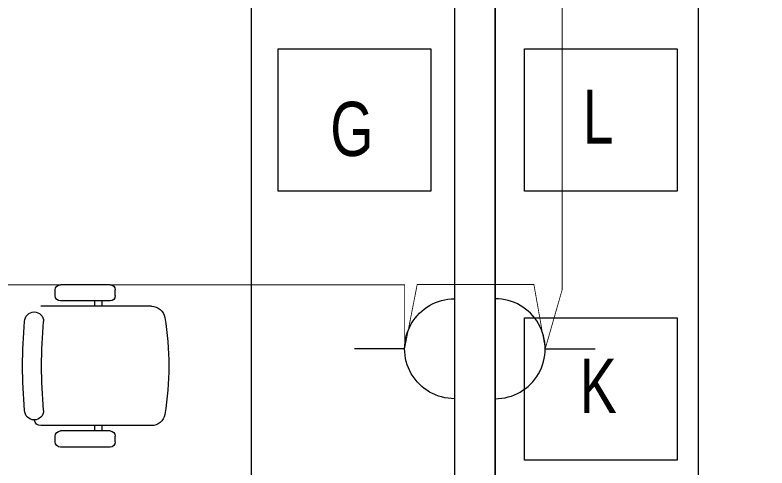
# Model space of a CAD drawing. Header units: metres. Extents: x 75097 to 220762, y -1557923 to -1361206.
# Drawn here: x 197765 to 200542, y -1457791 to -1456118 of the extents above; entities that cross this region are included whole.
import ezdxf

# ---------------------------------------------------------------- set-up
doc = ezdxf.new("R2010")
doc.units = ezdxf.units.M
doc.layers.get('0').update_dxf_attribs({"lineweight": 0})
doc.layers.add('A-100 - Copy$0$Medical Equipment and Furniture', color=8, linetype='Continuous', lineweight=0)
doc.layers.add('A-100 - Copy$0$NEW', color=8, linetype='Continuous', lineweight=5)
doc.layers.add('E-POWR', color=7, linetype='Continuous', lineweight=9, true_color=0x4e7e3e)
doc.styles.add('A-100 - Copy$0$X3G_ENTITY_2587EA', font='swisscl.ttf', dxfattribs={"height": 200})

# ---------------------------------------------------------------- blocks, each defined once
blk = doc.blocks.new('*X81')
for p, q in [((5, 3), (5, 3)), ((5, 3), (5, 3)), ((5, 3), (5, 3)), ((5, 3), (5, 3)), ((5, 3), (5, 3)), ((5, 3), (5, 3)), ((5, 3), (5, 3)), ((5, 3), (5, 3)), ((5, 3), (5, 3)), ((5, 3), (5, 3)), ((5, 3), (5, 3)), ((5, 3), (5, 3)), ((5, 3), (5, 3)), ((5, 3), (5, 3)), ((5, 3), (5, 3)), ((5, 3), (5, 3)), ((5, 3), (5, 3)), ((5, 3), (5, 3)), ((5, 3), (5, 3)), ((5, 3), (5, 3)), ((5, 3), (5, 3)), ((5, 3), (5, 3)), ((5, 3), (5, 3)), ((5, 3), (5, 3)), ((5, 3), (5, 3)), ((5, 3), (5, 3)), ((5, 3), (5, 3)), ((5, 3), (5, 3)), ((5, 3), (5, 3)), ((5, 3), (5, 3)), ((5, 3), (5, 3)), ((5, 3), (5, 3)), ((5, 3), (5, 3)), ((5, 3), (5, 3)), ((5, 3), (5, 3)), ((5, 3), (5, 3)), ((5, 3), (5, 3)), ((5, 3), (5, 3)), ((5, 3), (5, 3)), ((5, 3), (5, 3)), ((5, 3), (5, 3)), ((5, 3), (5, 3)), ((5, 3), (5, 3)), ((5, 3), (5, 3)), ((5, 3), (5, 3)), ((5, 3), (5, 3)), ((5, 3), (5, 3)), ((5, 3), (5, 3)), ((5, 3), (5, 3)), ((5, 3), (5, 3)), ((5, 3), (5, 3)), ((5, 3), (5, 3)), ((5, 3), (5, 3)), ((5, 3), (5, 3)), ((5, 3), (5, 3)), ((5, 3), (5, 3)), ((5, 3), (5, 3)), ((5, 3), (5, 3)), ((5, 3), (5, 3)), ((5, 3), (5, 3)), ((5, 3), (5, 3)), ((5, 3), (5, 3)), ((5, 3), (5, 3)), ((5, 3), (5, 3)), ((5, 3), (5, 3)), ((5, 3), (5, 3)), ((6, 3), (5, 3)), ((5, 3), (5, 3)), ((6, 3), (5, 3)), ((5, 3), (5, 3)), ((6, 3), (5, 3)), ((5, 3), (5, 3)), ((6, 3), (5, 3)), ((5, 3), (5, 3)), ((5, 3), (5, 3)), ((5, 3), (5, 3)), ((5, 3), (5, 3)), ((5, 3), (5, 3)), ((5, 3), (5, 3)), ((5, 3), (5, 3)), ((5, 3), (5, 3)), ((5, 3), (5, 3)), ((5, 3), (5, 3)), ((5, 3), (5, 3)), ((5, 3), (5, 3)), ((5, 3), (5, 3)), ((5, 3), (5, 3)), ((5, 3), (5, 3)), ((5, 3), (5, 3)), ((5, 3), (5, 3)), ((5, 3), (5, 3)), ((5, 3), (5, 3)), ((5, 3), (5, 3)), ((5, 3), (5, 3)), ((5, 3), (5, 3)), ((5, 3), (5, 3)), ((6, 3), (6, 3)), ((6, 3), (6, 3)), ((6, 3), (6, 3)), ((6, 3), (6, 3)), ((6, 3), (6, 3)), ((6, 3), (6, 3)), ((6, 3), (6, 3)), ((6, 3), (6, 3)), ((6, 3), (6, 3)), ((6, 3), (6, 3)), ((6, 3), (6, 3)), ((6, 3), (6, 3)), ((6, 3), (6, 3)), ((6, 3), (6, 3)), ((6, 3), (6, 3)), ((6, 3), (6, 3)), ((6, 3), (6, 3)), ((6, 3), (6, 3)), ((6, 3), (6, 3)), ((6, 3), (6, 3)), ((6, 3), (6, 3)), ((6, 3), (6, 3)), ((6, 3), (6, 3)), ((6, 3), (6, 3)), ((6, 3), (6, 3)), ((6, 3), (6, 3)), ((6, 3), (6, 3)), ((6, 3), (6, 3)), ((6, 3), (6, 3)), ((6, 3), (6, 3)), ((6, 3), (6, 3)), ((6, 3), (6, 3)), ((6, 3), (6, 3)), ((6, 3), (6, 3)), ((6, 3), (6, 3)), ((6, 3), (6, 3)), ((6, 3), (6, 3)), ((6, 3), (6, 3)), ((6, 3), (6, 3)), ((6, 3), (6, 3)), ((6, 3), (6, 3)), ((6, 3), (6, 3)), ((6, 3), (6, 3)), ((6, 3), (6, 3)), ((6, 3), (6, 3)), ((6, 3), (6, 3)), ((6, 3), (6, 3)), ((6, 3), (6, 3)), ((6, 3), (6, 3)), ((6, 3), (6, 3)), ((6, 3), (6, 3)), ((6, 3), (6, 3)), ((6, 3), (6, 3)), ((6, 3), (6, 3)), ((6, 3), (6, 3)), ((6, 3), (6, 3)), ((6, 3), (6, 3)), ((6, 3), (6, 3)), ((6, 3), (6, 3)), ((6, 3), (6, 3)), ((6, 3), (6, 3)), ((6, 3), (6, 3)), ((6, 3), (6, 3)), ((6, 3), (6, 3)), ((6, 3), (6, 3)), ((6, 3), (6, 3)), ((6, 3), (6, 3)), ((6, 3), (6, 3)), ((6, 3), (6, 3)), ((6, 3), (6, 3)), ((6, 3), (6, 3)), ((6, 3), (6, 3)), ((6, 3), (6, 3)), ((6, 3), (6, 3)), ((6, 3), (6, 3)), ((6, 3), (6, 3)), ((6, 3), (6, 3)), ((6, 3), (6, 3)), ((6, 3), (6, 3)), ((6, 3), (6, 3)), ((6, 3), (6, 3)), ((6, 3), (6, 3)), ((6, 3), (6, 3)), ((6, 3), (6, 3)), ((6, 3), (6, 3)), ((6, 3), (6, 3)), ((6, 3), (6, 3)), ((6, 3), (6, 3)), ((6, 3), (6, 3)), ((6, 3), (6, 3)), ((6, 3), (6, 3)), ((6, 3), (6, 3)), ((6, 3), (6, 3)), ((6, 3), (6, 3)), ((6, 3), (6, 3)), ((6, 3), (6, 3)), ((6, 3), (6, 3)), ((6, 3), (6, 3)), ((6, 3), (6, 3)), ((6, 3), (6, 3)), ((6, 3), (6, 3)), ((6, 3), (6, 3)), ((6, 3), (6, 3)), ((6, 3), (6, 3)), ((6, 3), (6, 3)), ((6, 3), (6, 3)), ((6, 3), (6, 3)), ((6, 3), (6, 3)), ((6, 3), (6, 3)), ((6, 3), (6, 3)), ((6, 3), (6, 3)), ((6, 3), (6, 3)), ((6, 3), (6, 3)), ((6, 3), (6, 3)), ((6, 3), (6, 3)), ((6, 3), (6, 3)), ((6, 3), (6, 3)), ((6, 3), (6, 3)), ((6, 3), (6, 3)), ((6, 3), (6, 3)), ((6, 3), (6, 3)), ((6, 3), (6, 3)), ((6, 3), (6, 3)), ((6, 3), (6, 3)), ((6, 3), (6, 3)), ((6, 3), (6, 3)), ((6, 3), (6, 3)), ((6, 3), (6, 3)), ((6, 3), (6, 3)), ((6, 3), (6, 3)), ((6, 3), (6, 3)), ((6, 3), (6, 3)), ((6, 3), (6, 3)), ((6, 3), (6, 3)), ((6, 3), (6, 3)), ((6, 3), (6, 3)), ((6, 3), (6, 3)), ((6, 3), (6, 3)), ((6, 3), (6, 3)), ((6, 3), (6, 3)), ((6, 3), (6, 3)), ((6, 3), (6, 3)), ((6, 3), (6, 3)), ((6, 3), (6, 3)), ((6, 3), (6, 3)), ((6, 3), (6, 3)), ((6, 3), (6, 3)), ((6, 3), (6, 3)), ((6, 3), (6, 3)), ((6, 3), (6, 3)), ((6, 3), (6, 3)), ((6, 3), (6, 3)), ((6, 3), (6, 3)), ((6, 3), (6, 3)), ((6, 3), (6, 3)), ((6, 3), (6, 3)), ((6, 3), (6, 3)), ((6, 3), (6, 3)), ((6, 3), (6, 3)), ((6, 3), (6, 3)), ((6, 3), (6, 3)), ((6, 3), (6, 3)), ((6, 3), (6, 3)), ((6, 3), (6, 3)), ((6, 3), (6, 3)), ((6, 3), (6, 3)), ((6, 3), (6, 3)), ((6, 3), (6, 3)), ((6, 3), (6, 3)), ((6, 3), (6, 3)), ((6, 3), (6, 3)), ((6, 3), (6, 3)), ((6, 3), (6, 3)), ((6, 3), (6, 3)), ((6, 3), (6, 3)), ((6, 3), (6, 3)), ((6, 3), (6, 3)), ((6, 3), (6, 3)), ((6, 3), (6, 3)), ((6, 3), (6, 3)), ((6, 3), (6, 3)), ((6, 3), (6, 3)), ((6, 3), (6, 3)), ((6, 3), (6, 3)), ((6, 3), (6, 3)), ((6, 3), (6, 3)), ((6, 3), (6, 3)), ((6, 3), (6, 3)), ((6, 3), (6, 3)), ((6, 3), (6, 3)), ((6, 3), (6, 3)), ((6, 3), (6, 3)), ((6, 3), (6, 3)), ((6, 3), (6, 3)), ((6, 3), (6, 3)), ((6, 3), (6, 3)), ((6, 3), (6, 3)), ((6, 3), (6, 3)), ((6, 3), (6, 3)), ((6, 3), (6, 3)), ((6, 3), (6, 3)), ((6, 3), (6, 3)), ((6, 3), (6, 3)), ((6, 3), (6, 3)), ((6, 3), (5, 3)), ((6, 3), (5, 3)), ((6, 3), (5, 3)), ((6, 3), (5, 3)), ((6, 3), (5, 3)), ((6, 3), (6, 3)), ((6, 3), (6, 3)), ((6, 3), (6, 3)), ((6, 3), (6, 3)), ((6, 3), (6, 3)), ((6, 3), (6, 3)), ((6, 3), (6, 3)), ((6, 3), (6, 3)), ((6, 3), (6, 3)), ((6, 3), (6, 3)), ((6, 3), (6, 3)), ((6, 3), (6, 3)), ((6, 3), (6, 3)), ((6, 3), (6, 3)), ((6, 3), (6, 3)), ((6, 3), (6, 3)), ((6, 3), (6, 3)), ((6, 3), (6, 3)), ((6, 3), (6, 3)), ((6, 3), (6, 3)), ((6, 3), (6, 3)), ((6, 3), (6, 3)), ((6, 3), (6, 3)), ((6, 3), (6, 3)), ((6, 3), (6, 3)), ((6, 3), (6, 3)), ((6, 3), (6, 3)), ((6, 3), (6, 3)), ((6, 3), (6, 3)), ((6, 3), (6, 3)), ((6, 3), (6, 3)), ((6, 3), (6, 3)), ((6, 3), (6, 3)), ((6, 3), (6, 3)), ((6, 3), (6, 3)), ((6, 3), (6, 3)), ((6, 3), (6, 3)), ((6, 3), (6, 3)), ((6, 3), (6, 3)), ((6, 3), (6, 3)), ((6, 3), (6, 3)), ((6, 3), (6, 3)), ((6, 3), (6, 3)), ((6, 3), (6, 3)), ((6, 3), (6, 3)), ((6, 3), (6, 3)), ((6, 3), (6, 3)), ((6, 3), (6, 3)), ((6, 3), (6, 3)), ((6, 3), (6, 3)), ((6, 3), (6, 3)), ((6, 3), (6, 3)), ((6, 3), (6, 3)), ((6, 3), (6, 3)), ((6, 3), (6, 3)), ((6, 3), (6, 3)), ((6, 3), (6, 3)), ((6, 3), (6, 3)), ((6, 3), (6, 3)), ((6, 3), (6, 3)), ((6, 3), (6, 3)), ((6, 3), (6, 3)), ((6, 3), (6, 3)), ((6, 3), (6, 3)), ((6, 3), (6, 3)), ((6, 3), (6, 3)), ((6, 3), (6, 3)), ((6, 3), (6, 3)), ((6, 3), (6, 3)), ((6, 3), (6, 3)), ((6, 3), (6, 3)), ((6, 3), (6, 3)), ((6, 3), (6, 3)), ((6, 3), (6, 3)), ((6, 3), (6, 3)), ((6, 3), (6, 3)), ((6, 3), (6, 3)), ((6, 3), (6, 3)), ((6, 3), (6, 3)), ((6, 3), (6, 3)), ((6, 3), (6, 3)), ((6, 3), (6, 3)), ((6, 3), (6, 3)), ((6, 3), (6, 3)), ((6, 3), (6, 3)), ((6, 3), (6, 3)), ((6, 3), (6, 3)), ((6, 3), (6, 3)), ((6, 3), (6, 3)), ((6, 3), (6, 3)), ((6, 3), (6, 3)), ((6, 3), (6, 3)), ((6, 3), (6, 3)), ((6, 3), (6, 3)), ((6, 3), (6, 3)), ((6, 3), (6, 3)), ((6, 3), (6, 3)), ((6, 3), (6, 3)), ((6, 3), (6, 3)), ((6, 3), (6, 3)), ((6, 3), (6, 3)), ((6, 3), (6, 3)), ((6, 3), (6, 3)), ((6, 3), (6, 3)), ((6, 3), (6, 3)), ((6, 3), (6, 3)), ((6, 3), (6, 3)), ((6, 3), (6, 3)), ((6, 3), (6, 3)), ((6, 3), (6, 3)), ((6, 3), (6, 3)), ((6, 3), (6, 3)), ((6, 3), (6, 3)), ((6, 3), (6, 3)), ((6, 3), (6, 3)), ((6, 3), (6, 3)), ((6, 3), (6, 3)), ((6, 3), (6, 3)), ((6, 3), (6, 3)), ((6, 3), (6, 3)), ((6, 3), (6, 3)), ((6, 3), (6, 3)), ((6, 3), (6, 3)), ((6, 3), (6, 3)), ((6, 3), (6, 3)), ((6, 3), (6, 3)), ((6, 3), (6, 3)), ((6, 3), (6, 3)), ((6, 3), (6, 3)), ((6, 3), (6, 3)), ((6, 3), (6, 3)), ((6, 3), (6, 3)), ((6, 3), (6, 3)), ((6, 3), (6, 3)), ((6, 3), (6, 3)), ((6, 3), (6, 3)), ((6, 3), (6, 3)), ((6, 3), (6, 3)), ((6, 3), (6, 3)), ((6, 3), (6, 3)), ((6, 3), (6, 3)), ((6, 3), (6, 3)), ((6, 3), (6, 3)), ((6, 3), (6, 3)), ((6, 3), (6, 3)), ((6, 3), (6, 3)), ((6, 3), (6, 3)), ((6, 3), (6, 3)), ((6, 3), (6, 3)), ((6, 3), (6, 3)), ((6, 3), (6, 3)), ((6, 3), (6, 3)), ((6, 3), (6, 3)), ((6, 3), (6, 3)), ((6, 3), (6, 3)), ((6, 3), (6, 3)), ((6, 3), (6, 3)), ((6, 3), (6, 3)), ((6, 3), (6, 3)), ((6, 3), (6, 3)), ((6, 3), (6, 3)), ((6, 3), (6, 3)), ((6, 3), (6, 3)), ((6, 3), (6, 3)), ((6, 3), (6, 3)), ((6, 3), (6, 3)), ((6, 3), (6, 3)), ((6, 3), (6, 3)), ((6, 3), (6, 3)), ((6, 3), (6, 3)), ((6, 3), (6, 3)), ((6, 3), (6, 3)), ((6, 3), (6, 3)), ((6, 3), (6, 3)), ((6, 3), (6, 3)), ((6, 3), (6, 3)), ((6, 3), (6, 3)), ((6, 3), (6, 3)), ((6, 3), (6, 3)), ((6, 3), (6, 3)), ((6, 3), (6, 3)), ((6, 3), (6, 3)), ((6, 3), (6, 3)), ((6, 3), (6, 3)), ((6, 3), (6, 3)), ((6, 3), (6, 3)), ((6, 3), (6, 3)), ((6, 3), (6, 3)), ((6, 3), (6, 3)), ((6, 3), (6, 3)), ((6, 3), (6, 3)), ((6, 3), (6, 3)), ((6, 3), (6, 3)), ((6, 3), (6, 3)), ((6, 3), (6, 3)), ((6, 3), (6, 3)), ((6, 3), (6, 3)), ((6, 3), (6, 3)), ((6, 3), (6, 3)), ((6, 3), (6, 3)), ((6, 3), (6, 3)), ((6, 3), (6, 3)), ((6, 3), (6, 3)), ((6, 3), (6, 3)), ((6, 3), (6, 3)), ((6, 3), (6, 3)), ((6, 3), (6, 3)), ((6, 3), (6, 3)), ((6, 3), (6, 3)), ((6, 3), (6, 3)), ((6, 3), (6, 3)), ((6, 3), (6, 3)), ((6, 3), (6, 3)), ((6, 3), (6, 3)), ((6, 3), (6, 3)), ((6, 3), (6, 3)), ((6, 3), (6, 3)), ((6, 3), (6, 3)), ((6, 3), (6, 3)), ((6, 3), (6, 3)), ((6, 3), (6, 3)), ((6, 3), (6, 3)), ((6, 3), (6, 3)), ((6, 3), (6, 3)), ((6, 3), (6, 3)), ((6, 3), (6, 3)), ((6, 3), (6, 3)), ((6, 3), (6, 3)), ((6, 3), (6, 3)), ((6, 3), (6, 3)), ((6, 3), (6, 3)), ((6, 3), (6, 3)), ((6, 3), (6, 3)), ((6, 3), (6, 3)), ((6, 3), (6, 3)), ((6, 3), (6, 3)), ((6, 3), (6, 3)), ((6, 3), (6, 3)), ((6, 3), (6, 3)), ((6, 3), (6, 3)), ((6, 3), (6, 3)), ((6, 3), (6, 3)), ((6, 3), (6, 3)), ((6, 3), (6, 3)), ((6, 3), (6, 3)), ((6, 3), (6, 3)), ((6, 3), (6, 3)), ((6, 3), (6, 3)), ((6, 3), (6, 3)), ((6, 3), (6, 3)), ((6, 3), (6, 3)), ((6, 3), (6, 3)), ((6, 3), (6, 3)), ((6, 3), (6, 3)), ((6, 3), (6, 3)), ((6, 3), (6, 3)), ((6, 3), (6, 3)), ((6, 3), (6, 3)), ((6, 3), (6, 3)), ((6, 3), (6, 3)), ((6, 3), (6, 3)), ((6, 3), (6, 3)), ((6, 3), (6, 3)), ((6, 3), (6, 3)), ((6, 3), (6, 3)), ((6, 3), (6, 3)), ((6, 3), (6, 3)), ((6, 3), (6, 3)), ((6, 3), (6, 3)), ((6, 3), (6, 3)), ((6, 3), (6, 3)), ((6, 3), (6, 3)), ((6, 3), (6, 3)), ((6, 3), (6, 3)), ((6, 3), (6, 3)), ((6, 3), (6, 3)), ((6, 3), (6, 3)), ((6, 3), (6, 3)), ((6, 3), (6, 3)), ((6, 3), (6, 3)), ((6, 3), (6, 3)), ((6, 3), (6, 3)), ((6, 3), (6, 3)), ((6, 3), (6, 3)), ((6, 3), (6, 3)), ((6, 3), (6, 3)), ((6, 3), (6, 3)), ((6, 3), (6, 3)), ((6, 3), (6, 3)), ((6, 3), (6, 3)), ((6, 3), (6, 3)), ((6, 3), (6, 3)), ((6, 3), (6, 3)), ((6, 3), (6, 3)), ((6, 3), (6, 3)), ((6, 3), (6, 3)), ((6, 3), (6, 3)), ((6, 3), (6, 3)), ((6, 3), (6, 3)), ((6, 3), (6, 3)), ((6, 3), (6, 3)), ((6, 3), (6, 3)), ((6, 3), (6, 3)), ((6, 3), (6, 3)), ((6, 3), (6, 3)), ((6, 3), (6, 3)), ((6, 3), (6, 3)), ((6, 3), (6, 3)), ((6, 3), (6, 3)), ((6, 3), (6, 3)), ((6, 3), (6, 3)), ((6, 3), (6, 3)), ((6, 3), (6, 3)), ((6, 3), (6, 3)), ((6, 3), (6, 3)), ((6, 3), (6, 3)), ((6, 3), (6, 3))]:
    blk.add_line(p, q)
blk = doc.blocks.new('*X82')
for p, q in [((13, 1), (13, 1)), ((13, 1), (13, 1)), ((13, 1), (13, 1)), ((13, 1), (13, 1)), ((13, 1), (13, 1)), ((13, 1), (13, 1)), ((13, 1), (13, 1)), ((13, 1), (13, 1)), ((13, 1), (13, 1)), ((13, 1), (13, 1)), ((13, 1), (13, 1)), ((13, 1), (13, 1)), ((13, 1), (13, 1)), ((13, 1), (13, 1)), ((13, 1), (13, 1)), ((13, 1), (14, 1)), ((13, 1), (14, 1)), ((13, 1), (14, 1)), ((13, 1), (13, 1)), ((13, 1), (13, 1)), ((13, 1), (13, 1)), ((13, 1), (13, 1)), ((13, 1), (13, 1)), ((13, 1), (13, 1)), ((13, 1), (13, 1)), ((13, 1), (13, 1)), ((13, 1), (13, 1)), ((13, 1), (13, 1)), ((13, 1), (13, 1)), ((13, 1), (13, 1)), ((13, 1), (13, 1)), ((13, 1), (13, 1)), ((13, 1), (13, 1)), ((13, 1), (13, 1)), ((13, 1), (13, 1)), ((13, 1), (13, 1)), ((13, 1), (13, 1)), ((13, 1), (13, 1)), ((13, 1), (13, 1)), ((13, 1), (13, 1)), ((13, 1), (13, 1)), ((13, 1), (13, 1)), ((13, 1), (13, 1)), ((13, 1), (13, 1)), ((13, 1), (13, 1)), ((13, 1), (13, 1)), ((13, 1), (13, 1)), ((13, 1), (13, 1)), ((13, 1), (13, 1)), ((13, 1), (13, 1)), ((13, 1), (13, 1)), ((13, 1), (13, 1)), ((13, 1), (13, 1)), ((13, 1), (13, 1)), ((13, 1), (13, 1)), ((13, 1), (13, 1)), ((13, 1), (13, 1)), ((13, 1), (13, 1)), ((13, 1), (13, 1)), ((13, 1), (13, 1)), ((13, 1), (13, 1)), ((13, 1), (13, 1)), ((13, 1), (13, 1)), ((13, 1), (13, 1)), ((13, 1), (13, 1)), ((13, 1), (13, 1)), ((13, 1), (13, 1)), ((13, 1), (13, 1)), ((13, 1), (13, 1)), ((13, 1), (13, 1)), ((13, 1), (13, 1)), ((13, 1), (13, 1)), ((13, 1), (13, 1)), ((13, 1), (13, 1)), ((13, 1), (13, 1)), ((13, 1), (13, 1)), ((13, 1), (13, 1)), ((13, 1), (13, 1)), ((13, 1), (13, 1)), ((13, 1), (13, 1)), ((13, 1), (13, 1)), ((13, 1), (13, 1)), ((13, 1), (13, 1)), ((13, 1), (13, 1)), ((13, 1), (13, 1)), ((13, 1), (13, 1)), ((13, 1), (13, 1)), ((13, 1), (13, 1)), ((13, 1), (13, 1)), ((13, 1), (13, 1)), ((13, 1), (13, 1)), ((13, 1), (13, 1)), ((13, 1), (13, 1)), ((13, 1), (13, 1)), ((13, 1), (13, 1)), ((13, 1), (13, 1)), ((13, 1), (13, 1)), ((13, 1), (13, 1)), ((13, 1), (13, 1)), ((13, 1), (13, 1)), ((13, 1), (13, 1)), ((13, 1), (13, 1)), ((13, 1), (13, 1)), ((13, 1), (13, 1)), ((13, 1), (13, 1)), ((13, 1), (13, 1)), ((13, 1), (13, 1)), ((13, 1), (13, 1)), ((13, 1), (13, 1)), ((13, 1), (13, 1)), ((13, 1), (13, 1)), ((13, 1), (13, 1)), ((13, 1), (13, 1)), ((13, 1), (13, 1)), ((13, 1), (13, 1)), ((13, 1), (13, 1)), ((13, 1), (13, 1)), ((13, 1), (13, 1)), ((13, 1), (13, 1)), ((13, 1), (13, 1)), ((13, 1), (13, 1)), ((13, 1), (13, 1)), ((13, 1), (13, 1)), ((13, 1), (14, 1)), ((13, 0), (13, 0)), ((13, 0), (13, 0)), ((13, 0), (13, 0)), ((13, 0), (13, 0)), ((13, 0), (13, 0)), ((13, 0), (13, 0)), ((13, 0), (13, 0)), ((13, 0), (13, 0)), ((13, 0), (13, 0)), ((13, 0), (13, 0)), ((13, 0), (13, 0)), ((13, 0), (13, 0)), ((13, 0), (13, 0)), ((13, 0), (13, 0)), ((13, 0), (13, 0)), ((13, 0), (13, 0)), ((13, 0), (13, 0)), ((13, 0), (13, 0)), ((13, 0), (13, 0)), ((13, 0), (13, 0)), ((13, 0), (13, 0)), ((13, 0), (13, 0)), ((13, 0), (13, 0)), ((13, 0), (13, 0)), ((13, 0), (13, 0)), ((13, 0), (13, 0)), ((13, 0), (13, 0)), ((13, 0), (13, 0)), ((13, 0), (13, 0)), ((13, 0), (13, 0)), ((13, 0), (13, 0)), ((13, 0), (13, 0)), ((13, 0), (13, 0)), ((13, 0), (13, 0)), ((13, 0), (13, 0)), ((13, 0), (13, 0)), ((13, 0), (13, 0)), ((13, 0), (13, 0)), ((13, 0), (13, 0)), ((13, 0), (13, 0)), ((13, 0), (13, 0)), ((13, 0), (13, 0)), ((13, 0), (13, 0)), ((13, 0), (13, 0)), ((13, 0), (13, 0)), ((13, 0), (13, 0)), ((13, 0), (13, 0)), ((13, 0), (13, 0)), ((13, 0), (14, 0)), ((13, 0), (14, 0)), ((13, 0), (13, 0)), ((13, 0), (14, 0)), ((14, 1), (14, 1)), ((14, 1), (14, 1)), ((14, 1), (14, 1)), ((14, 1), (14, 1)), ((14, 1), (14, 1)), ((14, 1), (14, 1)), ((14, 1), (14, 1)), ((14, 1), (14, 1)), ((14, 1), (14, 1)), ((14, 1), (14, 1)), ((14, 1), (14, 1)), ((14, 1), (14, 1)), ((14, 1), (14, 1)), ((14, 1), (14, 1)), ((14, 1), (14, 1)), ((14, 1), (14, 1)), ((14, 1), (14, 1)), ((14, 1), (14, 1)), ((14, 1), (14, 1)), ((14, 1), (14, 1)), ((14, 1), (14, 1)), ((14, 1), (14, 1)), ((14, 1), (14, 1)), ((14, 1), (14, 1)), ((14, 1), (14, 1)), ((14, 1), (14, 1)), ((14, 1), (14, 1)), ((14, 1), (14, 1)), ((14, 1), (14, 1)), ((14, 1), (14, 1)), ((14, 1), (14, 1)), ((14, 1), (14, 1)), ((14, 1), (14, 1)), ((14, 1), (14, 1)), ((14, 1), (14, 1)), ((14, 1), (14, 1)), ((14, 1), (14, 1)), ((14, 1), (14, 1)), ((14, 1), (14, 1)), ((14, 1), (14, 1)), ((14, 1), (14, 1)), ((14, 1), (14, 1)), ((14, 1), (14, 1)), ((14, 1), (14, 1)), ((14, 1), (14, 1)), ((14, 1), (14, 1)), ((14, 1), (14, 1)), ((14, 1), (14, 1)), ((14, 1), (14, 1)), ((14, 1), (14, 1)), ((14, 1), (14, 1)), ((14, 1), (14, 1)), ((14, 1), (14, 1)), ((14, 1), (14, 1)), ((14, 1), (14, 1)), ((14, 1), (14, 1)), ((14, 1), (14, 1)), ((14, 1), (14, 1)), ((14, 1), (14, 1)), ((14, 1), (14, 1)), ((14, 1), (14, 1)), ((14, 1), (14, 1)), ((14, 1), (14, 1)), ((14, 1), (14, 1)), ((14, 1), (14, 1)), ((14, 1), (14, 1)), ((14, 1), (14, 1)), ((14, 1), (14, 1)), ((14, 1), (14, 1)), ((14, 1), (14, 1)), ((14, 1), (14, 1)), ((14, 1), (14, 1)), ((14, 1), (14, 1)), ((14, 1), (14, 1)), ((14, 1), (14, 1)), ((14, 1), (14, 1)), ((14, 1), (14, 1)), ((14, 1), (14, 1)), ((14, 1), (14, 1)), ((14, 1), (14, 1)), ((14, 1), (14, 1)), ((14, 1), (14, 1)), ((14, 1), (14, 1)), ((14, 1), (14, 1)), ((14, 1), (14, 1)), ((14, 1), (14, 1)), ((14, 1), (14, 1)), ((14, 1), (14, 1)), ((14, 1), (14, 1)), ((14, 1), (14, 1)), ((14, 1), (14, 1)), ((14, 1), (14, 1)), ((14, 1), (14, 1)), ((14, 1), (14, 1)), ((14, 0), (14, 0)), ((14, 0), (14, 0)), ((14, 0), (14, 0)), ((14, 0), (14, 0)), ((14, 0), (14, 0)), ((14, 0), (14, 0)), ((14, 0), (14, 0)), ((14, 0), (14, 0)), ((14, 0), (14, 0)), ((14, 0), (14, 0)), ((14, 0), (14, 0)), ((14, 0), (14, 0)), ((14, 0), (14, 0)), ((14, 0), (14, 0)), ((14, 0), (14, 0)), ((14, 0), (14, 0)), ((14, 0), (14, 0)), ((14, 0), (14, 0)), ((14, 0), (14, 0)), ((14, 0), (14, 0)), ((14, 0), (14, 0)), ((14, 0), (14, 0)), ((14, 0), (14, 0)), ((14, 0), (14, 0)), ((14, 0), (14, 0)), ((14, 0), (14, 0)), ((14, 0), (14, 0)), ((14, 0), (14, 0)), ((14, 0), (14, 0)), ((14, 0), (14, 0)), ((14, 0), (14, 0)), ((14, 0), (14, 0)), ((14, 0), (14, 0)), ((14, 0), (14, 0)), ((14, 0), (14, 0)), ((14, 0), (14, 0)), ((14, 0), (14, 0)), ((14, 0), (14, 0)), ((14, 0), (14, 0)), ((14, 0), (14, 0)), ((14, 0), (14, 0)), ((14, 0), (14, 0)), ((14, 0), (14, 0)), ((14, 0), (14, 0)), ((14, 0), (14, 0)), ((14, 0), (14, 0)), ((14, 0), (14, 0)), ((14, 0), (14, 0)), ((13, 0), (13, 0)), ((13, 0), (14, 0)), ((13, 0), (13, 0)), ((13, 0), (14, 0)), ((13, 0), (13, 0)), ((13, 0), (14, 0)), ((13, 0), (13, 0)), ((13, 0), (13, 0)), ((13, 0), (13, 0)), ((13, 0), (13, 0)), ((13, 0), (14, 0)), ((13, 0), (13, 0)), ((13, 0), (14, 0)), ((13, 0), (13, 0)), ((13, 0), (14, 0)), ((13, 0), (13, 0)), ((13, 0), (14, 0)), ((13, 0), (13, 0)), ((13, 0), (14, 0)), ((13, 0), (13, 0)), ((13, 0), (14, 0)), ((13, 0), (13, 0)), ((13, 0), (14, 0)), ((13, 0), (13, 0)), ((13, 0), (13, 0)), ((13, 0), (13, 0)), ((13, 0), (14, 0)), ((13, 0), (13, 0)), ((13, 0), (14, 0)), ((13, 0), (13, 0)), ((13, 0), (14, 0)), ((13, 0), (13, 0)), ((13, 0), (14, 0)), ((13, 0), (13, 0)), ((13, 0), (13, 0)), ((13, 0), (13, 0)), ((13, 0), (13, 0)), ((13, 0), (13, 0)), ((13, 0), (13, 0)), ((13, 0), (13, 0)), ((13, 0), (13, 0)), ((13, 0), (13, 0)), ((13, 0), (13, 0)), ((13, 0), (13, 0)), ((13, 0), (13, 0)), ((13, 0), (13, 0)), ((13, 0), (13, 0)), ((13, 0), (13, 0)), ((13, 0), (13, 0)), ((13, 0), (13, 0)), ((13, 0), (13, 0)), ((13, 0), (13, 0)), ((13, 0), (13, 0)), ((13, 0), (13, 0)), ((13, 0), (13, 0)), ((13, 0), (13, 0)), ((13, 0), (13, 0)), ((13, 0), (13, 0)), ((13, 0), (13, 0)), ((13, 0), (13, 0)), ((13, 0), (13, 0)), ((13, 0), (13, 0)), ((13, 0), (13, 0)), ((13, 0), (13, 0)), ((13, -1), (13, -1)), ((13, -1), (13, -1)), ((13, -1), (13, -1)), ((13, -1), (13, -1)), ((13, -1), (13, -1)), ((13, -1), (14, -1)), ((13, -1), (13, -1)), ((14, 0), (14, 0)), ((14, 0), (14, 0)), ((14, 0), (14, 0)), ((14, 0), (14, 0)), ((14, 0), (14, 0)), ((14, 0), (14, 0)), ((14, 0), (14, 0)), ((14, 0), (14, 0)), ((14, 0), (14, 0)), ((14, 0), (14, 0)), ((14, 0), (14, 0)), ((14, 0), (14, 0)), ((14, 0), (14, 0)), ((14, 0), (14, 0)), ((14, 0), (14, 0)), ((13, 0), (14, 0)), ((14, 0), (14, 0)), ((14, 0), (14, 0)), ((14, 0), (14, 0)), ((14, 0), (14, 0)), ((14, 0), (14, 0)), ((14, 0), (14, 0)), ((14, 0), (14, 0)), ((14, 0), (14, 0)), ((14, 0), (14, 0)), ((14, 0), (14, 0)), ((14, 0), (14, 0)), ((14, 0), (14, 0)), ((14, 0), (14, 0)), ((14, 0), (14, 0)), ((14, 0), (14, 0)), ((14, 0), (14, 0)), ((14, 0), (14, 0)), ((14, 0), (14, 0)), ((14, 0), (14, 0)), ((14, 0), (14, 0)), ((14, 0), (14, 0)), ((14, 0), (14, 0)), ((14, 0), (14, 0)), ((14, 0), (14, 0)), ((14, 0), (14, 0)), ((14, 0), (14, 0)), ((14, 0), (14, 0)), ((14, 0), (14, 0)), ((14, 0), (14, 0)), ((14, 0), (14, 0)), ((14, 0), (14, 0)), ((14, 0), (14, 0)), ((14, 0), (14, 0)), ((14, 0), (14, 0)), ((14, -1), (14, -1)), ((14, -1), (14, -1)), ((14, -1), (14, -1)), ((14, -1), (14, -1)), ((14, -1), (14, -1))]:
    blk.add_line(p, q)
blk = doc.blocks.new('A-100 - Copy$0$GF21018-P')
for p, q in [((-0.2207, 0.4756), (-0.2207, 0.0675)), ((0.2205, 0.4756), (0.2205, 0.0675)), ((-0.2806, 0.3422), (-0.2598, 0.3422)), ((0.2596, 0.3422), (0.2804, 0.3422)), ((-0.3002, 0.3226), (-0.3002, 0.14)), ((-0.2402, 0.3226), (-0.2402, 0.14)), ((0.24, 0.3226), (0.24, 0.14)), ((0.3, 0.3226), (0.3, 0.14)), ((-0.2402, 0.2937), (-0.2207, 0.2937)), ((0.2205, 0.2937), (0.24, 0.2937)), ((-0.2402, 0.2671), (-0.2207, 0.2671)), ((0.2205, 0.2671), (0.24, 0.2671)), ((-0.2806, 0.1204), (-0.2598, 0.1204)), ((0.2596, 0.1204), (0.2804, 0.1204))]:
    blk.add_line(p, q)
for points in [[(0.24, 0.2937), (0.24, 0.2937), (0.24, 0.2937), (0.24, 0.2937), (0.24, 0.2937), (0.24, 0.2937), (0.24, 0.2937), (0.24, 0.2937), (0.24, 0.2937), (0.24, 0.2937), (0.24, 0.2937), (0.24, 0.2937), (0.24, 0.2937), (0.24, 0.2937), (0.24, 0.2937), (0.24, 0.2937), (0.24, 0.2937), (0.24, 0.2937), (0.24, 0.2937), (0.24, 0.2937), (0.24, 0.2937), (0.24, 0.2937), (0.24, 0.2937), (0.24, 0.2937), (0.24, 0.2937), (0.24, 0.2937), (0.24, 0.2937), (0.24, 0.2937), (0.24, 0.2937), (0.24, 0.2937), (0.24, 0.2937), (0.24, 0.2937), (0.24, 0.2937), (0.24, 0.2937), (0.24, 0.2937), (0.24, 0.2937), (0.24, 0.2937), (0.24, 0.2937), (0.24, 0.2937), (0.24, 0.2937), (0.24, 0.2937), (0.24, 0.2937), (0.24, 0.2937), (0.24, 0.2937), (0.24, 0.2937), (0.24, 0.2937), (0.24, 0.2937), (0.24, 0.2937), (0.24, 0.2937), (0.24, 0.2937), (0.24, 0.2937), (0.24, 0.2937), (0.24, 0.2937), (0.24, 0.2937), (0.24, 0.2937), (0.24, 0.2937), (0.24, 0.2937), (0.24, 0.2937), (0.24, 0.2937), (0.24, 0.2937), (0.24, 0.2937), (0.24, 0.2937), (0.24, 0.2937), (0.24, 0.2937), (0.24, 0.2937), (0.24, 0.2937), (0.24, 0.2937), (0.24, 0.2937), (0.24, 0.2937), (0.24, 0.2937), (0.24, 0.2937), (0.24, 0.2937), (0.24, 0.2937), (0.24, 0.2937), (0.24, 0.2937), (0.24, 0.2937), (0.24, 0.2937), (0.24, 0.2937), (0.24, 0.2937), (0.24, 0.2937), (0.24, 0.2937), (0.24, 0.2937), (0.24, 0.2937), (0.24, 0.2937), (0.24, 0.2937), (0.24, 0.2937), (0.24, 0.2937), (0.24, 0.2937), (0.24, 0.2937), (0.24, 0.2937), (0.24, 0.2937), (0.24, 0.2937), (0.24, 0.2937), (0.24, 0.2937), (0.24, 0.2937), (0.24, 0.2937), (0.24, 0.2937), (0.24, 0.2937), (0.24, 0.2937), (0.24, 0.2937), (0.24, 0.2937), (0.24, 0.2937), (0.24, 0.2937), (0.24, 0.2937), (0.24, 0.2937), (0.24, 0.2937), (0.24, 0.2937), (0.24, 0.2937), (0.24, 0.2937), (0.24, 0.2937), (0.24, 0.2937), (0.24, 0.2937), (0.24, 0.2937), (0.24, 0.2937), (0.24, 0.2937), (0.24, 0.2937), (0.24, 0.2937), (0.24, 0.2937), (0.24, 0.2937), (0.24, 0.2937), (0.24, 0.2937), (0.24, 0.2937), (0.24, 0.2937), (0.24, 0.2937), (0.24, 0.2937), (0.24, 0.2937), (0.24, 0.2937), (0.24, 0.2937), (0.24, 0.2937), (0.24, 0.2937), (0.24, 0.2937), (0.24, 0.2937), (0.24, 0.2937), (0.24, 0.2937), (0.24, 0.2937), (0.24, 0.2937), (0.24, 0.2937), (0.24, 0.2937), (0.24, 0.2937), (0.24, 0.2937), (0.24, 0.2937), (0.24, 0.2937), (0.24, 0.2937), (0.24, 0.2937), (0.24, 0.2937), (0.24, 0.2937), (0.24, 0.2937), (0.24, 0.2937), (0.24, 0.2937), (0.24, 0.2937), (0.24, 0.2937), (0.24, 0.2937), (0.24, 0.2937), (0.24, 0.2937), (0.24, 0.2937), (0.24, 0.2937), (0.24, 0.2937), (0.24, 0.2937), (0.24, 0.2937), (0.24, 0.2937), (0.24, 0.2937), (0.24, 0.2937), (0.24, 0.2937), (0.24, 0.2937), (0.24, 0.2937), (0.24, 0.2937), (0.24, 0.2937), (0.24, 0.2937), (0.24, 0.2937), (0.24, 0.2937), (0.24, 0.2937), (0.24, 0.2937), (0.24, 0.2937), (0.24, 0.2937), (0.24, 0.2937), (0.24, 0.2937), (0.24, 0.2937), (0.24, 0.2937), (0.24, 0.2937), (0.24, 0.2937), (0.24, 0.2937), (0.24, 0.2937), (0.24, 0.2937), (0.24, 0.2937), (0.24, 0.2937), (0.24, 0.2937), (0.24, 0.2937), (0.24, 0.2937), (0.24, 0.2937), (0.24, 0.2937), (0.24, 0.2937), (0.24, 0.2937), (0.24, 0.2937), (0.24, 0.2937), (0.24, 0.2937), (0.24, 0.2937), (0.24, 0.2937), (0.24, 0.2937), (0.24, 0.2937), (0.24, 0.2937), (0.24, 0.2937), (0.24, 0.2937), (0.24, 0.2937), (0.24, 0.2937), (0.24, 0.2937), (0.24, 0.2937), (0.24, 0.2937), (0.24, 0.2937), (0.24, 0.2937), (0.24, 0.2937), (0.24, 0.2937), (0.24, 0.2937), (0.24, 0.2937), (0.24, 0.2937), (0.24, 0.2937), (0.24, 0.2937), (0.24, 0.2937), (0.24, 0.2937), (0.24, 0.2937), (0.24, 0.2937), (0.24, 0.2937), (0.24, 0.2937), (0.24, 0.2937), (0.24, 0.2937), (0.24, 0.2937), (0.24, 0.2937), (0.24, 0.2937), (0.24, 0.2937), (0.24, 0.2937), (0.24, 0.2937), (0.24, 0.2937), (0.24, 0.2937), (0.24, 0.2937), (0.24, 0.2937), (0.24, 0.2937), (0.24, 0.2937), (0.24, 0.2937), (0.24, 0.2937), (0.24, 0.2937), (0.24, 0.2937), (0.24, 0.2937), (0.24, 0.2937), (0.24, 0.2937), (0.24, 0.2937), (0.24, 0.2937), (0.24, 0.2937), (0.24, 0.2937), (0.24, 0.2937), (0.24, 0.2937), (0.24, 0.2937), (0.24, 0.2937), (0.24, 0.2937), (0.24, 0.2937), (0.24, 0.2937), (0.24, 0.2937), (0.24, 0.2937), (0.24, 0.2937), (0.24, 0.2937), (0.24, 0.2937), (0.24, 0.2937), (0.24, 0.2937), (0.24, 0.2937), (0.24, 0.2937), (0.24, 0.2937), (0.24, 0.2937), (0.24, 0.2937), (0.24, 0.2937), (0.24, 0.2937), (0.24, 0.2937), (0.24, 0.2937), (0.24, 0.2937), (0.24, 0.2937), (0.24, 0.2937), (0.24, 0.2937), (0.24, 0.2937), (0.24, 0.2937), (0.24, 0.2937)], [(0.24, 0.2937), (0.24, 0.2937), (0.24, 0.2937), (0.24, 0.2937), (0.24, 0.2937), (0.24, 0.2937), (0.24, 0.2937), (0.24, 0.2937), (0.24, 0.2937), (0.24, 0.2937), (0.24, 0.2937), (0.24, 0.2937), (0.24, 0.2937), (0.24, 0.2937), (0.24, 0.2937), (0.24, 0.2937), (0.24, 0.2937), (0.24, 0.2937), (0.24, 0.2937), (0.24, 0.2937), (0.24, 0.2937), (0.24, 0.2937), (0.24, 0.2937), (0.24, 0.2937), (0.24, 0.2937), (0.24, 0.2937), (0.24, 0.2937), (0.24, 0.2937), (0.24, 0.2937), (0.24, 0.2937), (0.24, 0.2937), (0.24, 0.2937), (0.24, 0.2937), (0.24, 0.2937), (0.24, 0.2937), (0.24, 0.2937), (0.24, 0.2937), (0.24, 0.2937), (0.24, 0.2937), (0.24, 0.2937), (0.24, 0.2937), (0.24, 0.2937), (0.24, 0.2937), (0.24, 0.2937), (0.24, 0.2937), (0.24, 0.2937), (0.24, 0.2937), (0.24, 0.2937), (0.24, 0.2937), (0.24, 0.2937), (0.24, 0.2937), (0.24, 0.2937), (0.24, 0.2937), (0.24, 0.2937), (0.24, 0.2937), (0.24, 0.2937), (0.24, 0.2937), (0.24, 0.2937), (0.24, 0.2937), (0.24, 0.2937), (0.24, 0.2937), (0.24, 0.2937), (0.24, 0.2937), (0.24, 0.2937), (0.24, 0.2937), (0.24, 0.2937), (0.24, 0.2937), (0.24, 0.2937), (0.24, 0.2937), (0.24, 0.2937), (0.24, 0.2937), (0.24, 0.2937), (0.24, 0.2937), (0.24, 0.2937), (0.24, 0.2937), (0.24, 0.2937), (0.24, 0.2937), (0.24, 0.2937), (0.24, 0.2937), (0.24, 0.2937), (0.24, 0.2937), (0.24, 0.2937), (0.24, 0.2937), (0.24, 0.2937), (0.24, 0.2937), (0.24, 0.2937), (0.24, 0.2937), (0.24, 0.2937), (0.24, 0.2937), (0.24, 0.2937), (0.24, 0.2937), (0.24, 0.2937), (0.24, 0.2937), (0.24, 0.2937), (0.24, 0.2937), (0.24, 0.2937), (0.24, 0.2937), (0.24, 0.2937), (0.24, 0.2937), (0.24, 0.2937), (0.24, 0.2937), (0.24, 0.2937), (0.24, 0.2937), (0.24, 0.2937), (0.24, 0.2937), (0.24, 0.2937), (0.24, 0.2937), (0.24, 0.2937), (0.24, 0.2937), (0.24, 0.2937), (0.24, 0.2937), (0.24, 0.2937), (0.24, 0.2937), (0.24, 0.2937), (0.24, 0.2937), (0.24, 0.2937), (0.24, 0.2937), (0.24, 0.2937), (0.24, 0.2937), (0.24, 0.2937), (0.24, 0.2937), (0.24, 0.2937), (0.24, 0.2937), (0.24, 0.2937), (0.24, 0.2937), (0.24, 0.2937), (0.24, 0.2937), (0.24, 0.2937), (0.24, 0.2937), (0.24, 0.2937), (0.24, 0.2937), (0.24, 0.2937), (0.24, 0.2937), (0.24, 0.2937), (0.24, 0.2937), (0.24, 0.2937), (0.24, 0.2937), (0.24, 0.2937), (0.24, 0.2937), (0.24, 0.2937), (0.24, 0.2937), (0.24, 0.2937), (0.24, 0.2937), (0.24, 0.2937), (0.24, 0.2937), (0.24, 0.2937), (0.24, 0.2937), (0.24, 0.2937), (0.24, 0.2937), (0.24, 0.2937), (0.24, 0.2937), (0.24, 0.2937), (0.24, 0.2937), (0.24, 0.2937), (0.24, 0.2937), (0.24, 0.2937), (0.24, 0.2937), (0.24, 0.2937), (0.24, 0.2937), (0.24, 0.2937), (0.24, 0.2937), (0.24, 0.2937), (0.24, 0.2937), (0.24, 0.2937), (0.24, 0.2937), (0.24, 0.2937), (0.24, 0.2937), (0.24, 0.2937), (0.24, 0.2937), (0.24, 0.2937), (0.24, 0.2937), (0.24, 0.2937), (0.24, 0.2937), (0.24, 0.2937), (0.24, 0.2937), (0.24, 0.2937), (0.24, 0.2937), (0.24, 0.2937), (0.24, 0.2937), (0.24, 0.2937), (0.24, 0.2937), (0.24, 0.2937), (0.24, 0.2937), (0.24, 0.2937), (0.24, 0.2937), (0.24, 0.2937), (0.24, 0.2937), (0.24, 0.2937), (0.24, 0.2937), (0.24, 0.2937), (0.24, 0.2937), (0.24, 0.2937), (0.24, 0.2937), (0.24, 0.2937), (0.24, 0.2937), (0.24, 0.2937), (0.24, 0.2937), (0.24, 0.2937), (0.24, 0.2937), (0.24, 0.2937), (0.24, 0.2937), (0.24, 0.2937), (0.24, 0.2937), (0.24, 0.2937), (0.24, 0.2937), (0.24, 0.2937), (0.24, 0.2937), (0.24, 0.2937), (0.24, 0.2937), (0.24, 0.2937), (0.24, 0.2937), (0.24, 0.2937), (0.24, 0.2937), (0.24, 0.2937), (0.24, 0.2937), (0.24, 0.2937), (0.24, 0.2937), (0.24, 0.2937), (0.24, 0.2937)], [(0.24, 0.2937), (0.24, 0.2937), (0.24, 0.2937), (0.24, 0.2937), (0.24, 0.2937), (0.24, 0.2937), (0.24, 0.2937), (0.24, 0.2937), (0.24, 0.2937), (0.24, 0.2937), (0.24, 0.2937), (0.24, 0.2937), (0.24, 0.2937), (0.24, 0.2937), (0.24, 0.2937), (0.24, 0.2937), (0.24, 0.2937), (0.24, 0.2937), (0.24, 0.2937), (0.24, 0.2937), (0.24, 0.2937), (0.24, 0.2937), (0.24, 0.2937), (0.24, 0.2937), (0.24, 0.2937), (0.24, 0.2937), (0.24, 0.2937), (0.24, 0.2937), (0.24, 0.2937), (0.24, 0.2937), (0.24, 0.2937), (0.24, 0.2937), (0.24, 0.2937), (0.24, 0.2937), (0.24, 0.2937), (0.24, 0.2937), (0.24, 0.2937), (0.24, 0.2937), (0.24, 0.2937), (0.24, 0.2937), (0.24, 0.2937), (0.24, 0.2937), (0.24, 0.2937), (0.24, 0.2937), (0.24, 0.2937), (0.24, 0.2937), (0.24, 0.2937), (0.24, 0.2937), (0.24, 0.2937), (0.24, 0.2937), (0.24, 0.2937), (0.24, 0.2937), (0.24, 0.2937), (0.24, 0.2937), (0.24, 0.2937), (0.24, 0.2937), (0.24, 0.2937), (0.24, 0.2937), (0.24, 0.2937), (0.24, 0.2937), (0.24, 0.2937), (0.24, 0.2937), (0.24, 0.2937), (0.24, 0.2937), (0.24, 0.2937), (0.24, 0.2937), (0.24, 0.2937), (0.24, 0.2937), (0.24, 0.2937), (0.24, 0.2937), (0.24, 0.2937), (0.24, 0.2937), (0.24, 0.2937), (0.24, 0.2937), (0.24, 0.2937), (0.24, 0.2937), (0.24, 0.2937), (0.24, 0.2937), (0.24, 0.2937), (0.24, 0.2937), (0.24, 0.2937), (0.24, 0.2937), (0.24, 0.2937), (0.24, 0.2937), (0.24, 0.2937), (0.24, 0.2937), (0.24, 0.2937), (0.24, 0.2937), (0.24, 0.2937), (0.24, 0.2937), (0.24, 0.2937), (0.24, 0.2937), (0.24, 0.2937), (0.24, 0.2937), (0.24, 0.2937), (0.24, 0.2937), (0.24, 0.2937), (0.24, 0.2937), (0.24, 0.2937), (0.24, 0.2937), (0.24, 0.2937), (0.24, 0.2937), (0.24, 0.2937), (0.24, 0.2937), (0.24, 0.2937), (0.24, 0.2937), (0.24, 0.2937), (0.24, 0.2937), (0.24, 0.2937), (0.24, 0.2937), (0.24, 0.2937), (0.24, 0.2937), (0.24, 0.2937), (0.24, 0.2937), (0.24, 0.2937), (0.24, 0.2937), (0.24, 0.2937), (0.24, 0.2937), (0.24, 0.2937), (0.24, 0.2937), (0.24, 0.2937), (0.24, 0.2937), (0.24, 0.2937), (0.24, 0.2937), (0.24, 0.2937), (0.24, 0.2937), (0.24, 0.2937), (0.24, 0.2937), (0.24, 0.2937), (0.24, 0.2937), (0.24, 0.2937), (0.24, 0.2937), (0.24, 0.2937), (0.24, 0.2937), (0.24, 0.2937), (0.24, 0.2937), (0.24, 0.2937), (0.24, 0.2937), (0.24, 0.2937), (0.24, 0.2937), (0.24, 0.2937), (0.24, 0.2937), (0.24, 0.2937), (0.24, 0.2937), (0.24, 0.2937), (0.24, 0.2937), (0.24, 0.2937), (0.24, 0.2937), (0.24, 0.2937), (0.24, 0.2937), (0.24, 0.2937), (0.24, 0.2937), (0.24, 0.2937), (0.24, 0.2937), (0.24, 0.2937), (0.24, 0.2937), (0.24, 0.2937), (0.24, 0.2937), (0.24, 0.2937), (0.24, 0.2937), (0.24, 0.2937), (0.24, 0.2937), (0.24, 0.2937), (0.24, 0.2937), (0.24, 0.2937), (0.24, 0.2937), (0.24, 0.2937), (0.24, 0.2937), (0.24, 0.2937), (0.24, 0.2937), (0.24, 0.2937), (0.24, 0.2937), (0.24, 0.2937), (0.24, 0.2937), (0.24, 0.2937), (0.24, 0.2937), (0.24, 0.2937), (0.24, 0.2937), (0.24, 0.2937), (0.24, 0.2937), (0.24, 0.2937), (0.24, 0.2937), (0.24, 0.2937), (0.24, 0.2937), (0.24, 0.2937), (0.24, 0.2937), (0.24, 0.2937), (0.24, 0.2937), (0.24, 0.2937), (0.24, 0.2937), (0.24, 0.2937), (0.24, 0.2937), (0.24, 0.2937), (0.24, 0.2937), (0.24, 0.2937), (0.24, 0.2937), (0.24, 0.2937), (0.24, 0.2937), (0.24, 0.2937), (0.24, 0.2937), (0.24, 0.2937), (0.24, 0.2937), (0.24, 0.2937), (0.24, 0.2937), (0.24, 0.2937), (0.24, 0.2937), (0.24, 0.2937), (0.24, 0.2937), (0.24, 0.2937), (0.24, 0.2937), (0.24, 0.2937), (0.24, 0.2937), (0.24, 0.2937), (0.24, 0.2937)]]:
    blk.add_lwpolyline(points, close=True)
for centre, radius, start, end in [((-0.0001, -0.5295), 1.0695, 80.3671, 99.6329), ((-0.1707, 0.4756), 0.05, 99.6329, 180), ((0.1705, 0.4756), 0.05, 0, 80.3671), ((-0.2806, 0.3226), 0.0196, 90, 180), ((-0.2598, 0.3226), 0.0196, 360, 90), ((0.2596, 0.3226), 0.0196, 90, 180), ((0.2804, 0.3226), 0.0196, 0, 90), ((-0.2806, 0.14), 0.0196, 180, 270), ((-0.2598, 0.14), 0.0196, 270, 360), ((0.2596, 0.14), 0.0196, 180, 270), ((0.2804, 0.14), 0.0196, 270, 0), ((-0.1957, 0.0675), 0.025, 180, 261.4721), ((-0.1643, 0.0425), 0.0351, 90, 270), ((0, 1.8467), 1.7767, 264.6946, 275.3053), ((0.1641, 0.0425), 0.0351, 270, 90), ((0, 1.8314), 1.8314, 264.8532, 275.147)]:
    blk.add_arc(centre, radius, start, end)
at = {"layer": 'A-100 - Copy$0$NEW'}
for points in [[(0.24, 0.2937), (0.24, 0.2937), (0.24, 0.2937), (0.24, 0.2937), (0.24, 0.2937), (0.24, 0.2937), (0.24, 0.2937), (0.24, 0.2937)], [(0.24, 0.2937), (0.24, 0.2937), (0.24, 0.2937), (0.24, 0.2937), (0.24, 0.2937), (0.24, 0.2937), (0.24, 0.2937)], [(0.24, 0.2937), (0.24, 0.2937), (0.24, 0.2937), (0.24, 0.2937), (0.24, 0.2937), (0.24, 0.2937), (0.24, 0.2937), (0.24, 0.2937), (0.24, 0.2937)], [(0.24, 0.2937), (0.24, 0.2937), (0.24, 0.2937), (0.24, 0.2937), (0.24, 0.2937), (0.24, 0.2937), (0.24, 0.2937), (0.24, 0.2937), (0.24, 0.2937), (0.24, 0.2937)], [(0.24, 0.2937), (0.24, 0.2937), (0.24, 0.2937), (0.24, 0.2937), (0.24, 0.2937), (0.24, 0.2937), (0.24, 0.2937), (0.24, 0.2937), (0.24, 0.2937), (0.24, 0.2937), (0.24, 0.2937), (0.24, 0.2937), (0.24, 0.2937), (0.24, 0.2937), (0.24, 0.2937)], [(0.24, 0.2937), (0.24, 0.2937), (0.24, 0.2937), (0.24, 0.2937), (0.24, 0.2937), (0.24, 0.2937), (0.24, 0.2937), (0.24, 0.2937), (0.24, 0.2937), (0.24, 0.2937)], [(0.24, 0.2937), (0.24, 0.2937), (0.24, 0.2937), (0.24, 0.2937), (0.24, 0.2937), (0.24, 0.2937), (0.24, 0.2937), (0.24, 0.2937), (0.24, 0.2937), (0.24, 0.2937)], [(0.24, 0.2937), (0.24, 0.2937), (0.24, 0.2937), (0.24, 0.2937), (0.24, 0.2937), (0.24, 0.2937), (0.24, 0.2937), (0.24, 0.2937), (0.24, 0.2937), (0.24, 0.2937)], [(0.24, 0.2937), (0.24, 0.2937), (0.24, 0.2937), (0.24, 0.2937), (0.24, 0.2937), (0.24, 0.2937), (0.24, 0.2937), (0.24, 0.2937), (0.24, 0.2937), (0.24, 0.2937), (0.24, 0.2937), (0.24, 0.2937), (0.24, 0.2937), (0.24, 0.2937), (0.24, 0.2937), (0.24, 0.2937), (0.24, 0.2937), (0.24, 0.2937)], [(0.24, 0.2937), (0.24, 0.2937), (0.24, 0.2937), (0.24, 0.2937), (0.24, 0.2937), (0.24, 0.2937), (0.24, 0.2937), (0.24, 0.2937), (0.24, 0.2937), (0.24, 0.2937), (0.24, 0.2937), (0.24, 0.2937)], [(0.24, 0.2937), (0.24, 0.2937), (0.24, 0.2937), (0.24, 0.2937), (0.24, 0.2937), (0.24, 0.2937), (0.24, 0.2937)], [(0.24, 0.2937), (0.24, 0.2937), (0.24, 0.2937), (0.24, 0.2937), (0.24, 0.2937), (0.24, 0.2937), (0.24, 0.2937), (0.24, 0.2937), (0.24, 0.2937), (0.24, 0.2937), (0.24, 0.2937), (0.24, 0.2937), (0.24, 0.2937), (0.24, 0.2937), (0.24, 0.2937), (0.24, 0.2937), (0.24, 0.2937), (0.24, 0.2937), (0.24, 0.2937), (0.24, 0.2937), (0.24, 0.2937), (0.24, 0.2937), (0.24, 0.2937), (0.24, 0.2937), (0.24, 0.2937), (0.24, 0.2937), (0.24, 0.2937), (0.24, 0.2937), (0.24, 0.2937), (0.24, 0.2937), (0.24, 0.2937), (0.24, 0.2937), (0.24, 0.2937), (0.24, 0.2937), (0.24, 0.2937), (0.24, 0.2937), (0.24, 0.2937), (0.24, 0.2937), (0.24, 0.2937), (0.24, 0.2937), (0.24, 0.2937), (0.24, 0.2937), (0.24, 0.2937), (0.24, 0.2937), (0.24, 0.2937), (0.24, 0.2937), (0.24, 0.2937), (0.24, 0.2937), (0.24, 0.2937), (0.24, 0.2937), (0.24, 0.2937), (0.24, 0.2937), (0.24, 0.2937), (0.24, 0.2937), (0.24, 0.2937), (0.24, 0.2937), (0.24, 0.2937), (0.24, 0.2937), (0.24, 0.2937), (0.24, 0.2937), (0.24, 0.2937), (0.24, 0.2937), (0.24, 0.2937), (0.24, 0.2937), (0.24, 0.2937), (0.24, 0.2937), (0.24, 0.2937), (0.24, 0.2937), (0.24, 0.2937), (0.24, 0.2937), (0.24, 0.2937), (0.24, 0.2937), (0.24, 0.2937), (0.24, 0.2937), (0.24, 0.2937), (0.24, 0.2937), (0.24, 0.2937), (0.24, 0.2937), (0.24, 0.2937), (0.24, 0.2937), (0.24, 0.2937), (0.24, 0.2937), (0.24, 0.2937), (0.24, 0.2937), (0.24, 0.2937), (0.24, 0.2937), (0.24, 0.2937), (0.24, 0.2937), (0.24, 0.2937), (0.24, 0.2937), (0.24, 0.2937), (0.24, 0.2937), (0.24, 0.2937), (0.24, 0.2937), (0.24, 0.2937), (0.24, 0.2937), (0.24, 0.2937), (0.24, 0.2937), (0.24, 0.2937), (0.24, 0.2937), (0.24, 0.2937), (0.24, 0.2937), (0.24, 0.2937), (0.24, 0.2937), (0.24, 0.2937), (0.24, 0.2937), (0.24, 0.2937), (0.24, 0.2937), (0.24, 0.2937), (0.24, 0.2937), (0.24, 0.2937)], [(0.24, 0.2937), (0.24, 0.2937), (0.24, 0.2937), (0.24, 0.2937), (0.24, 0.2937), (0.24, 0.2937), (0.24, 0.2937), (0.24, 0.2937), (0.24, 0.2937), (0.24, 0.2937), (0.24, 0.2937), (0.24, 0.2937), (0.24, 0.2937), (0.24, 0.2937), (0.24, 0.2937), (0.24, 0.2937), (0.24, 0.2937)], [(0.24, 0.2937), (0.24, 0.2937), (0.24, 0.2937), (0.24, 0.2937), (0.24, 0.2937), (0.24, 0.2937), (0.24, 0.2937), (0.24, 0.2937), (0.24, 0.2937), (0.24, 0.2937), (0.24, 0.2937), (0.24, 0.2937), (0.24, 0.2937), (0.24, 0.2937), (0.24, 0.2937), (0.24, 0.2937), (0.24, 0.2937), (0.24, 0.2937), (0.24, 0.2937), (0.24, 0.2937), (0.24, 0.2937), (0.24, 0.2937), (0.24, 0.2937), (0.24, 0.2937), (0.24, 0.2937), (0.24, 0.2937), (0.24, 0.2937), (0.24, 0.2937), (0.24, 0.2937), (0.24, 0.2937), (0.24, 0.2937), (0.24, 0.2937), (0.24, 0.2937), (0.24, 0.2937), (0.24, 0.2937), (0.24, 0.2937), (0.24, 0.2937), (0.24, 0.2937), (0.24, 0.2937), (0.24, 0.2937), (0.24, 0.2937), (0.24, 0.2937), (0.24, 0.2937), (0.24, 0.2937), (0.24, 0.2937), (0.24, 0.2937), (0.24, 0.2937), (0.24, 0.2937), (0.24, 0.2937), (0.24, 0.2937), (0.24, 0.2937), (0.24, 0.2937), (0.24, 0.2937), (0.24, 0.2937), (0.24, 0.2937), (0.24, 0.2937), (0.24, 0.2937), (0.24, 0.2937), (0.24, 0.2937), (0.24, 0.2937), (0.24, 0.2937), (0.24, 0.2937), (0.24, 0.2937), (0.24, 0.2937), (0.24, 0.2937), (0.24, 0.2937), (0.24, 0.2937), (0.24, 0.2937), (0.24, 0.2937), (0.24, 0.2937), (0.24, 0.2937), (0.24, 0.2937), (0.24, 0.2937), (0.24, 0.2937), (0.24, 0.2937), (0.24, 0.2937), (0.24, 0.2937), (0.24, 0.2937), (0.24, 0.2937), (0.24, 0.2937), (0.24, 0.2937), (0.24, 0.2937), (0.24, 0.2937), (0.24, 0.2937), (0.24, 0.2937), (0.24, 0.2937), (0.24, 0.2937), (0.24, 0.2937), (0.24, 0.2937)], [(0.24, 0.2937), (0.24, 0.2937), (0.24, 0.2937), (0.24, 0.2937), (0.24, 0.2937), (0.24, 0.2937), (0.24, 0.2937), (0.24, 0.2937), (0.24, 0.2937), (0.24, 0.2937), (0.24, 0.2937), (0.24, 0.2937), (0.24, 0.2937), (0.24, 0.2937), (0.24, 0.2937), (0.24, 0.2937), (0.24, 0.2937), (0.24, 0.2937), (0.24, 0.2937), (0.24, 0.2937), (0.24, 0.2937), (0.24, 0.2937), (0.24, 0.2937), (0.24, 0.2937), (0.24, 0.2937), (0.24, 0.2937), (0.24, 0.2937), (0.24, 0.2937), (0.24, 0.2937), (0.24, 0.2937), (0.24, 0.2937), (0.24, 0.2937), (0.24, 0.2937), (0.24, 0.2937), (0.24, 0.2937), (0.24, 0.2937), (0.24, 0.2937), (0.24, 0.2937), (0.24, 0.2937), (0.24, 0.2937), (0.24, 0.2937), (0.24, 0.2937), (0.24, 0.2937), (0.24, 0.2937), (0.24, 0.2937), (0.24, 0.2937), (0.24, 0.2937), (0.24, 0.2937), (0.24, 0.2937), (0.24, 0.2937), (0.24, 0.2937), (0.24, 0.2937), (0.24, 0.2937), (0.24, 0.2937)]]:
    blk.add_lwpolyline(points, dxfattribs=at)
for name, xscale, yscale, zscale in [('*X81', 8.59375e-11, 8.59375e-11, 8.59375e-11), ('*X82', 5.5e-11, 5.5e-11, 5.5e-11)]:
    blk.add_blockref(name, (0.24, 0.2937), dxfattribs=dict(xscale=xscale, yscale=yscale, zscale=zscale))
blk = doc.blocks.new('A-100 - Copy')
at = {"layer": 'A-100 - Copy$0$Medical Equipment and Furniture', "elevation": 0}
for points in [[(198638.3, -1459897.7), (198638.3, -1455197.7), (199388.3, -1455197.7), (199388.3, -1459897.7)], [(199538.3, -1459897.7), (199538.3, -1455197.7), (199388.3, -1455197.7), (199388.3, -1459897.7)], [(200288.3, -1459897.7), (200288.3, -1455197.7), (199538.3, -1455197.7), (199538.3, -1459897.7)]]:
    blk.add_lwpolyline(points, dxfattribs=at)
at = {"layer": 'A-100 - Copy$0$Medical Equipment and Furniture'}
for points in [[(198737, -1456243.2), (199300.7, -1456243.2), (199300.7, -1456768.5), (198737, -1456768.5)], [(199646.7, -1456243.2), (200210.4, -1456243.2), (200210.4, -1456768.5), (199646.7, -1456768.5)], [(199646.7, -1457236.9), (200210.4, -1457236.9), (200210.4, -1457762.2), (199646.7, -1457762.2)]]:
    blk.add_lwpolyline(points, close=True, dxfattribs=at)
at = {"layer": 'A-100 - Copy$0$Medical Equipment and Furniture', "xscale": -1000, "yscale": 1000, "zscale": 1000, "rotation": 270}
blk.add_blockref('A-100 - Copy$0$GF21018-P', (197793.3, -1457413.9), dxfattribs=at)
at = {"layer": 'A-100 - Copy$0$Medical Equipment and Furniture', "char_height": 200, "attachment_point": 2, "style": 'A-100 - Copy$0$X3G_ENTITY_2587EA'}
for s, insert in [('L', (199918.5, -1456393.5)), ('G', (199008.8, -1456438.5, 0)), ('K', (199918.5, -1457387.3))]:
    blk.add_mtext(s, dxfattribs=dict(at, insert=insert))
blk = doc.blocks.new('NORMAL SOCKET')
at = {"layer": 'E-POWR'}
for p, q in [((0, 307.7), (0, 615.4)), ((-307.7, 0), (307.7, 0))]:
    blk.add_line(p, q, dxfattribs=at)
blk.add_ellipse((0, 0), major_axis=(32.8, 305.9), ratio=1, start_param=4.81904, end_param=7.960633, dxfattribs=at)

msp = doc.modelspace()

# ---------------------------------------------------------------- block references
msp.add_blockref('A-100 - Copy', (0, 0))

# ---------------------------------------------------------------- next in the draw order: linework, layer by layer
at = {"layer": 'E-POWR', "const_width": 3}
msp.add_lwpolyline([(201225.7, -1455382.3), (201125, -1455526.8), (199785.2, -1455526.8), (199785.2, -1457133.1), (199722.9, -1457350.5), (199681, -1457113), (199250.2, -1457113), (199203.7, -1457350.5), (199203.7, -1457114.3), (197534.4, -1457114.3), (197534.4, -1455501), (197325.9, -1455501), (197236.9, -1455382.3), (197174.4, -1455499.3), (195664, -1455499.3), (195664, -1456640.2), (195572.9, -1456802.8), (195647.3, -1456913.8), (195647.3, -1460089.9), (195572.9, -1460237.1)], dxfattribs=at)

# ---------------------------------------------------------------- next in the draw order: block references
at = {"layer": 'E-POWR', "color": 85, "yscale": 0.6, "zscale": 0.6}
for p, xscale, rotation in [((199388.3, -1457350.5, 0), -0.6, 90), ((199538.3, -1457350.5, 0), 0.6, 270)]:
    msp.add_blockref('NORMAL SOCKET', p, dxfattribs=dict(at, xscale=xscale, rotation=rotation))

doc.saveas('drawing.dxf')
